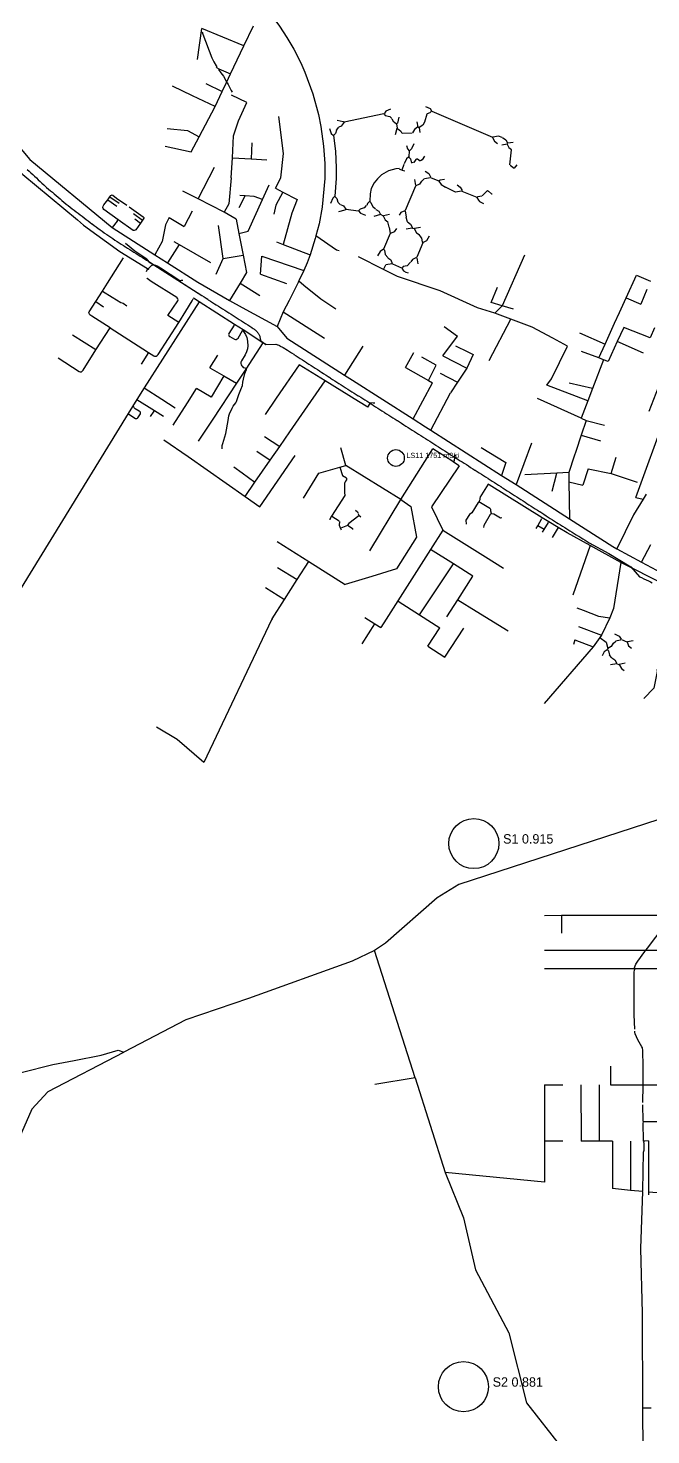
# Model space of a CAD drawing. Header units: metres. Extents: x 432891 to 477890, y 2556094 to 2581523.
# Drawn here: x 440940 to 443923, y 2563844 to 2570579 of the extents above; entities that cross this region are included whole.
import ezdxf

# ---------------------------------------------------------------- set-up
doc = ezdxf.new("R2010")
doc.units = ezdxf.units.M
for name, color, linetype in [('W10_LIFT_STATIONS', 6, 'Continuous'), ('W10_MAIN_PIPE', 1, 'Continuous'), ('W10_PIPE_DN200', 8, 'Continuous'), ('W10_PIPE_DN250_400', 3, 'Continuous'), ('W10_PIPE_DN500_800', 30, 'Continuous'), ('W10_STP_CANDIDATES', 5, 'Continuous')]:
    doc.layers.add(name, color=color, linetype=linetype)

msp = doc.modelspace()

# ---------------------------------------------------------------- linework, layer by layer
at = {"layer": 'W10_LIFT_STATIONS'}
msp.add_circle((442701.9, 2568520.7), 40, dxfattribs=at)
at = {"layer": 'W10_MAIN_PIPE'}
msp.add_lwpolyline([(440935.4, 2569902.1), (440944.3, 2569893.8), (440953.1, 2569885.7), (440962, 2569877.5), (440970.8, 2569869.4), (440979.6, 2569861.3), (440988.4, 2569853.1), (440997.2, 2569845), (441006, 2569836.8), (441014.9, 2569828.7), (441023.7, 2569820.6), (441028.5, 2569816.1), (441037.8, 2569808.2), (441046.9, 2569800.4), (441056.1, 2569792.6), (441065.2, 2569784.8), (441074.3, 2569777), (441083.4, 2569769.2), (441092.6, 2569761.4), (441101.7, 2569753.6), (441110.8, 2569745.8), (441119.9, 2569738), (441122.1, 2569736.2), (441131.9, 2569728.7), (441141.5, 2569721.4), (441151, 2569714.1), (441160.5, 2569706.8), (441170.1, 2569699.5), (441179.6, 2569692.2), (441189.1, 2569684.9), (441198.7, 2569677.7), (441208.2, 2569670.4), (441217.7, 2569663.1), (441227.3, 2569655.8), (441236.8, 2569648.5), (441245, 2569642.2), (441246.3, 2569641.2), (441255.9, 2569633.9), (441265, 2569627), (441274.9, 2569619.9), (441278.3, 2569617.5), (441284.7, 2569613), (441294.5, 2569606), (441304.3, 2569599.1), (441306.2, 2569597.8), (441316.1, 2569590.9), (441326, 2569584.1), (441335.9, 2569577.3), (441345.4, 2569570.8), (441355.7, 2569564.2), (441365.8, 2569557.7), (441375.9, 2569551.3), (441386, 2569544.8), (441396.2, 2569538.4), (441398.6, 2569536.8), (441406.3, 2569531.9), (441416.4, 2569525.5), (441426.5, 2569519), (441436.6, 2569512.6), (441446.8, 2569506.1), (441456.9, 2569499.7), (441466.7, 2569493.4), (441476.8, 2569486.9), (441486.9, 2569480.5), (441497, 2569474), (441507.1, 2569467.6), (441517.3, 2569461.1), (441772.3, 2569298.1), (441782.4, 2569291.6), (441792.5, 2569285.2), (441799.9, 2569280.5), (441802.6, 2569278.7), (441812.7, 2569272.3), (441822.8, 2569265.8), (441833, 2569259.3), (441840.9, 2569254.2), (441851.1, 2569247.8), (441861.2, 2569241.4), (441871.4, 2569235), (441881.5, 2569228.5), (441891.6, 2569222.1), (441901.8, 2569215.7), (441911.9, 2569209.3), (441922.1, 2569202.9), (441931.2, 2569197.1), (441941.2, 2569190.6), (441951.2, 2569184.1), (441961.3, 2569177.5), (441971.4, 2569171), (441981.4, 2569164.5), (441991.5, 2569157.9), (442001.5, 2569151.4), (442011.6, 2569144.8), (442013.2, 2569143.8), (442017.1, 2569141.2), (442020.8, 2569138.6), (442024.3, 2569136), (442027.3, 2569133.5), (442030.6, 2569130.6), (442033.5, 2569127.6), (442036.5, 2569124.4), (442038.4, 2569122.1), (442041.9, 2569117.7), (442044.1, 2569114.5), (442045.1, 2569112.8), (442047.5, 2569107.8), (442049, 2569103.8), (442050, 2569101.3), (442050.5, 2569098.7), (442051.1, 2569095.5), (442051.4, 2569094.1), (442051.8, 2569091.9), (442052.1, 2569089.1), (442052.2, 2569087.9), (442052.3, 2569085.9), (442052.3, 2569083.7), (442078.6, 2569063.5), (442126.5, 2569064.9), (442130.6, 2569063.9), (442134.1, 2569062.9), (442135.8, 2569062.4), (442140.8, 2569060.4), (442144.1, 2569058.9), (442148.8, 2569056.6), (442151.1, 2569055.3), (442154.7, 2569053.3), (442158.3, 2569051.3), (442161.7, 2569049.3), (442181.8, 2569036.7), (442191.9, 2569030.3), (442202.1, 2569023.8), (442212.2, 2569017.4), (442213.2, 2569016.8), (442223.2, 2569010.3), (442233.3, 2569003.7), (442243.3, 2568997.2), (442253.4, 2568990.6), (442263.4, 2568984.1), (442273.5, 2568977.6), (442274.8, 2568976.7), (442284.9, 2568970.2), (442295, 2568963.7), (442305, 2568957.1), (442315.1, 2568950.6), (442325.2, 2568944.1), (442335.3, 2568937.6), (442336.6, 2568936.7), (442346.7, 2568930.2), (442355.3, 2568924.6), (442356.8, 2568923.7), (442366.8, 2568917.2), (442376.9, 2568910.7), (442385.2, 2568905.4), (442388, 2568903.6), (442398.1, 2568897.2), (442408.2, 2568890.7), (442418.3, 2568884.2), (442428.5, 2568877.8), (442438.6, 2568871.3), (442448.7, 2568864.9), (442458.8, 2568858.4), (442460.5, 2568857.3), (442470.7, 2568850.9), (442480.8, 2568844.5), (442490.9, 2568838.1), (442501.1, 2568831.6), (442511.2, 2568825.2), (442521.3, 2568818.8), (442522.6, 2568817.9), (442532.8, 2568811.5), (442542.9, 2568805.1), (442553, 2568798.7), (442563.2, 2568792.3), (442572.7, 2568786.2), (442582.8, 2568779.8), (442593, 2568773.4), (442594, 2568772.7), (442604.1, 2568766.3), (442614.2, 2568759.9), (442624.4, 2568753.4), (442634.5, 2568747), (442644.6, 2568740.6), (442646.8, 2568739.2), (442657, 2568732.7), (442667.1, 2568726.3), (442677.2, 2568719.8), (442687.3, 2568713.4), (442697.5, 2568707), (442707.6, 2568700.5), (442708.9, 2568699.7), (442719, 2568693.2), (442729.1, 2568686.8), (442739.3, 2568680.3), (442749.4, 2568673.9), (442759.5, 2568667.4), (442769.6, 2568661), (442779.7, 2568654.5), (442789.9, 2568648.1), (442800, 2568641.6), (442810.1, 2568635.2), (442820.3, 2568628.7), (442830.4, 2568622.2), (442832.9, 2568620.6), (442843.1, 2568614.2), (442853.2, 2568607.7), (442863.3, 2568601.3), (442873.4, 2568594.8), (442883.5, 2568588.4), (442893.6, 2568581.9), (442894.9, 2568581.1), (442905.1, 2568574.6), (442915.2, 2568568.2), (442925.3, 2568561.7), (442935.4, 2568555.2), (442945.5, 2568548.8), (442955.6, 2568542.3), (442956.9, 2568541.5), (442967, 2568535), (442977.2, 2568528.6), (442979.2, 2568527.2), (442989.4, 2568520.8), (442999.5, 2568514.3), (443009.6, 2568507.9), (443018.9, 2568501.9), (443029, 2568495.4), (443039.1, 2568489), (443049.3, 2568482.5), (443059.4, 2568476), (443069.5, 2568469.6), (443079.6, 2568463.1), (443080.9, 2568462.3), (443091, 2568455.8), (443101.1, 2568449.4), (443111.2, 2568442.9), (443121.3, 2568436.4), (443131.4, 2568430), (443141.5, 2568423.5), (443142.8, 2568422.7), (443152.9, 2568416.2), (443163.1, 2568409.7), (443173.2, 2568403.2), (443183.3, 2568396.8), (443193.4, 2568390.3), (443203.5, 2568383.8), (443204.8, 2568383), (443214.9, 2568376.5), (443225, 2568370), (443235.1, 2568363.6), (443245.2, 2568357.1), (443255.3, 2568350.6), (443260.2, 2568347.5), (443270.3, 2568341), (443280.4, 2568334.5), (443290.5, 2568328.1), (443300.6, 2568321.6), (443310.7, 2568315.1), (443320.8, 2568308.6), (443328.6, 2568303.6), (443338.7, 2568297.1), (443348.9, 2568290.7), (443359, 2568284.2), (443369.1, 2568277.7), (443379.2, 2568271.3), (443389.3, 2568264.8), (443390.6, 2568264), (443400.8, 2568257.5), (443410.9, 2568251.1), (443421, 2568244.7), (443431.1, 2568238.2), (443441.3, 2568231.8), (443451.4, 2568225.4), (443461.5, 2568218.9), (443471.6, 2568212.5), (443479.6, 2568207.4), (443489.8, 2568201), (443499.9, 2568194.6), (443510.1, 2568188.2), (443514.9, 2568185.2), (443525.1, 2568178.8), (443535.2, 2568172.4), (443545.4, 2568166), (443555.5, 2568159.6), (443565.7, 2568153.2), (443575.8, 2568146.8), (443577.1, 2568146), (443587.3, 2568139.6), (443597.4, 2568133.2), (443607.5, 2568126.7), (443617.6, 2568120.3), (443627.8, 2568113.9), (443722.3, 2568063.5), (443826.7, 2568000.2), (443868.6, 2567952.6), (443878.4, 2567948), (443889.2, 2567942.8), (443900, 2567937.6), (443910.8, 2567932.5), (443921.8, 2567927.2), (443929.5, 2567923.7)], dxfattribs=at)
at = {"layer": 'W10_PIPE_DN200'}
for points in [[(442121.9, 2570618.5), (442143.7, 2570588.5), (442179.7, 2570533.6), (442212.5, 2570477.7), (442245.4, 2570412.7), (442265.8, 2570368.2), (442304.2, 2570264), (442330.7, 2570164.9)], [(441751.4, 2570428.6), (441772.3, 2570577.1)], [(441973.4, 2570493.1), (441772.3, 2570577.1)], [(441774, 2570560.2), (441776.7, 2570549.3), (441819.6, 2570436.6), (441829.1, 2570416.7), (441840.2, 2570397.7), (441843.5, 2570393)], [(441973.4, 2570493.1), (442019.6, 2570590)], [(441909.9, 2570359.8), (441973.4, 2570493.1)], [(441841.9, 2570389.3), (441843.5, 2570393)], [(441841.9, 2570389.3), (441853.9, 2570384.1)], [(441853.9, 2570384.1), (441852.3, 2570380.4)], [(441852.3, 2570380.4), (441863.6, 2570364.4), (441875.1, 2570349.3), (441888.8, 2570324.9)], [(441853.9, 2570384.1), (441909.9, 2570359.8)], [(441890, 2570318), (441909.9, 2570359.8)], [(441726.8, 2570254.8), (441630.9, 2570300.8)], [(441790.8, 2570314.1), (441869.9, 2570276)], [(441835.1, 2570203), (441869.9, 2570276)], [(441869.9, 2570276), (441890, 2570318)], [(441890, 2570318), (441893.6, 2570316.3)], [(441893.6, 2570316.3), (441897.8, 2570308.8), (441912.1, 2570279.4), (441917.4, 2570272.7)], [(441835.1, 2570203), (441726.8, 2570254.8)], [(441759, 2570058.4), (441835.1, 2570203)], [(441987.6, 2570222.3), (441914.6, 2570257.2)], [(441918.3, 2569958.4), (441923.9, 2570062.9), (441947, 2570135.4), (441987.6, 2570222.3)], [(442842.8, 2570202.7), (442865.8, 2570193.7), (442872.8, 2570182.7)], [(440626.2, 2570194.4), (440633.6, 2570184.7), (440914.2, 2569878.5), (441175.8, 2569660.9)], [(442124, 2569812.1), (442150.3, 2569862.2), (442162.7, 2569977.7), (442140.1, 2570155.9)], [(442330.7, 2570164.9), (442342.4, 2570108.2), (442355.1, 2570014), (442360.6, 2569931), (442360.4, 2569858.9), (442348, 2569722.6)], [(442420.8, 2570137.7), (442448.8, 2570131.7), (442453.8, 2570127.7)], [(442643.8, 2570167.7), (442453.8, 2570127.7)], [(442675.8, 2570190.7), (442653.8, 2570180.7), (442644.8, 2570168.7)], [(442644.8, 2570166.7), (442650.8, 2570160.7), (442671.8, 2570155.7)], [(442682.1, 2570145.4), (442672.5, 2570155)], [(442682.8, 2570144.7), (442687.8, 2570132.7), (442704.8, 2570119.7)], [(442715.8, 2570152.7), (442708.8, 2570123.7), (442704.8, 2570119.7)], [(442801.8, 2570130.7), (442806.8, 2570104.7)], [(442850.5, 2570166.7), (442838.1, 2570128.6)], [(442850.5, 2570166.7), (442851.8, 2570168.7)], [(442872.8, 2570181.7), (442864.8, 2570173.7), (442851.8, 2570168.7)], [(442873.8, 2570181.7), (443163.8, 2570056.7)], [(441606.5, 2570098.3), (441703.4, 2570089)], [(441703.4, 2570089), (441759, 2570058.4)], [(442382.8, 2570097.7), (442391.8, 2570074.7), (442402.8, 2570064.7)], [(442416.8, 2570089.7), (442412.8, 2570074.7), (442402.8, 2570064.7)], [(442402.8, 2570064.7), (442411.8, 2569989.7), (442414.8, 2569909.7), (442414.8, 2569858.7), (442408.8, 2569773.7)], [(442417.4, 2570090.5), (442428.2, 2570103.9)], [(442453.8, 2570127.7), (442439.8, 2570109.7), (442428.8, 2570104.7)], [(442706.8, 2570098.7), (442697.8, 2570067.7)], [(442704.8, 2570119.7), (442707.8, 2570099.7)], [(442708.8, 2570098.7), (442725.8, 2570085.7), (442729.8, 2570075.7)], [(442730.8, 2570075.8), (442779.8, 2570077.7)], [(442805.8, 2570103.7), (442790.8, 2570093.7), (442780.8, 2570077.7)], [(442807.8, 2570103.7), (442811.8, 2570102.7)], [(442837.8, 2570127.7), (442829.8, 2570114.7), (442812.8, 2570102.7)], [(442812.8, 2570101.7), (442816.8, 2570078.7)], [(443192.8, 2570061.7), (443165.8, 2570056.7)], [(441596.3, 2570013.5), (441721.4, 2569987.1)], [(441721.4, 2569987.1), (441759, 2570058.4)], [(442012.1, 2570029.5), (442008, 2569952.9)], [(442752.8, 2570016.7), (442756.8, 2570000.7), (442765.8, 2569991.7)], [(442786.8, 2570024.7), (442776.8, 2570000.7), (442766.8, 2569991.7)], [(443164.8, 2570055.7), (443173.8, 2570036.7), (443187.8, 2570026.7)], [(443210.9, 2570055.1), (443193.7, 2570061.4)], [(443233.8, 2570023.7), (443208.8, 2570018.7)], [(443211.8, 2570054.7), (443228.8, 2570043.7), (443236.8, 2570028.7)], [(443234.5, 2570024.4), (443236.1, 2570026)], [(443234.8, 2570022.7), (443242.8, 2570006.7), (443255.8, 2569997.7)], [(443236.8, 2570026.7), (443236.1, 2570026)], [(443263.8, 2570031.7), (443237.8, 2570027.7)], [(443247.9, 2569924.7), (443255.7, 2569996.7)], [(441913.1, 2569862.4), (441918.3, 2569958.4)], [(441918.3, 2569958.4), (442008, 2569952.9)], [(442008, 2569952.9), (442083.7, 2569948.3)], [(442732.1, 2569899.6), (442741.5, 2569927.7)], [(442761.8, 2569960.7), (442751.8, 2569952.7), (442741.8, 2569928.7)], [(442765.8, 2569990.7), (442762.8, 2569961.7)], [(442763.8, 2569960.7), (442771.8, 2569952.7), (442776.8, 2569931.7)], [(442785.8, 2569935.5), (442777.4, 2569933.5)], [(442803.8, 2569952.7), (442797.8, 2569949.7), (442786.8, 2569935.7)], [(442805.8, 2569952.7), (442817.8, 2569943.7)], [(442838.8, 2569965.7), (442827.8, 2569948.7), (442818.8, 2569943.7)], [(440935.4, 2569902.1), (440944.3, 2569893.8), (440953.1, 2569885.7), (440962, 2569877.5), (440970.8, 2569869.4), (440979.6, 2569861.3), (440988.4, 2569853.1), (440997.2, 2569845), (441006, 2569836.8), (441014.9, 2569828.7), (441023.7, 2569820.6), (441028.5, 2569816.1), (441037.8, 2569808.2), (441046.9, 2569800.4), (441056.1, 2569792.6), (441065.2, 2569784.8), (441074.3, 2569777), (441083.4, 2569769.2), (441092.6, 2569761.4), (441101.7, 2569753.6), (441110.8, 2569745.8), (441119.9, 2569738), (441122.1, 2569736.2), (441131.9, 2569728.7), (441141.5, 2569721.4), (441151, 2569714.1), (441160.5, 2569706.8), (441170.1, 2569699.5), (441179.6, 2569692.2), (441189.1, 2569684.9), (441198.7, 2569677.7), (441208.2, 2569670.4), (441217.7, 2569663.1), (441227.3, 2569655.8), (441236.8, 2569648.5), (441245, 2569642.2), (441246.3, 2569641.2), (441255.9, 2569633.9), (441265, 2569627), (441274.9, 2569619.9), (441278.3, 2569617.5), (441284.7, 2569613), (441294.5, 2569606), (441304.3, 2569599.1), (441306.2, 2569597.8), (441316.1, 2569590.9), (441326, 2569584.1), (441335.9, 2569577.3), (441345.4, 2569570.8), (441355.7, 2569564.2), (441365.8, 2569557.7), (441375.9, 2569551.3), (441386, 2569544.8), (441396.2, 2569538.4), (441398.6, 2569536.8), (441406.3, 2569531.9), (441416.4, 2569525.5), (441426.5, 2569519), (441436.6, 2569512.6), (441446.8, 2569506.1), (441456.9, 2569499.7), (441466.7, 2569493.4), (441476.8, 2569486.9), (441486.9, 2569480.5), (441497, 2569474), (441507.1, 2569467.6), (441517.3, 2569461.1), (441518.6, 2569460.3)], [(441754.5, 2569761), (441832.2, 2569913.2)], [(441913.1, 2569862.4), (441901.5, 2569737.8)], [(442716.8, 2569906.7), (442700.8, 2569905.7), (442665.8, 2569895.7), (442631.8, 2569875.7), (442612.8, 2569857.7), (442597.8, 2569838.7), (442583.8, 2569810.7), (442578.8, 2569785.7), (442576.8, 2569749.7)], [(442717.8, 2569905.7), (442722.8, 2569901.7), (442731.8, 2569898.7)], [(442731.8, 2569898.7), (442743.8, 2569894.7)], [(442867.8, 2569862.7), (442837.8, 2569857.7)], [(442841.8, 2569893.7), (442858.8, 2569882.7), (442868.8, 2569863.7)], [(442869.8, 2569862.7), (442906.8, 2569847.7)], [(443248.8, 2569922.7), (443267.8, 2569908.7)], [(443280.8, 2569924.7), (443268.8, 2569908.7)], [(441754.5, 2569761), (441680.8, 2569798.7)], [(442062.7, 2569758.2), (442094.1, 2569827.7)], [(442159.5, 2569793.5), (442126.8, 2569731.8), (442117.2, 2569688.2)], [(442124, 2569812.1), (442159.5, 2569793.5)], [(442159.5, 2569793.5), (442227.8, 2569757.9)], [(442795.8, 2569822.7), (442745.8, 2569705.7)], [(442790.8, 2569853.7), (442795.8, 2569824.7)], [(442824.8, 2569845.7), (442814.8, 2569831.7), (442796.8, 2569823.7)], [(442825.5, 2569846.4), (442837.1, 2569857)], [(442907.8, 2569846.7), (442917.8, 2569829.7), (442938.8, 2569817.7)], [(442933.8, 2569853.7), (442912.8, 2569850.7), (442908.8, 2569847.7)], [(442986.9, 2569794.1), (442939.7, 2569817.3)], [(443015.8, 2569798.7), (442987.8, 2569793.7)], [(442994.8, 2569827.7), (443009.8, 2569816.7), (443016.8, 2569803.7), (443016.8, 2569799.7)], [(443017.8, 2569798.7), (443088.8, 2569768.7)], [(443114.5, 2569775.4), (443139.6, 2569800.5)], [(443140.8, 2569800.7), (443145.8, 2569798.7), (443158.8, 2569785.7), (443162.8, 2569784.7)], [(441371, 2569661.3), (441302, 2569710.6), (441299.1, 2569714.8), (441297.7, 2569719.5), (441298.6, 2569725.6), (441302.1, 2569731.9), (441321, 2569757.2)], [(441321, 2569757.2), (441331.7, 2569771.5)], [(441321, 2569757.2), (441364.9, 2569726.8)], [(441331.7, 2569771.5), (441335.8, 2569777), (441339, 2569779.5), (441342.1, 2569779.8), (441345.6, 2569778.9), (441363.8, 2569765.1), (441412, 2569730.8)], [(441331.7, 2569771.5), (441376.3, 2569740)], [(441878.1, 2569698), (441754.5, 2569761)], [(441901.5, 2569737.8), (441878.1, 2569698)], [(441949.5, 2569595.4), (441994.5, 2569606.7), (442062.7, 2569758.2)], [(441950.8, 2569720.7), (441979.3, 2569776.2)], [(441979.3, 2569776.2), (441953.4, 2569778)], [(442062.7, 2569758.2), (442022.7, 2569773.3), (441979.3, 2569776.2)], [(442227.8, 2569757.9), (442202.6, 2569692.9), (442162, 2569543.1)], [(442407.8, 2569772.7), (442398.8, 2569764.7), (442388.8, 2569739.7)], [(442408.8, 2569772.7), (442418.8, 2569762.7), (442423.8, 2569744.7)], [(442435, 2569734.3), (442424.6, 2569744)], [(442435.8, 2569733.7), (442449.8, 2569727.7), (442461.8, 2569712.7)], [(442550.5, 2569718.4), (442561.1, 2569729)], [(442575.8, 2569748.7), (442565.8, 2569739.7), (442561.8, 2569729.7)], [(442576.8, 2569748.7), (442581.8, 2569743.7), (442590.8, 2569723.7)], [(443089.8, 2569767.7), (443096.8, 2569754.7), (443102.8, 2569748.7), (443120.8, 2569738.7)], [(443113.8, 2569774.7), (443093.8, 2569771.7), (443090.8, 2569768.7)], [(441175.8, 2569660.9), (441205.8, 2569635.9), (441379, 2569508.9)], [(441366.3, 2569654.7), (441371, 2569661.3)], [(441478.4, 2569645.5), (441456.4, 2569613.3), (441452.5, 2569610.8), (441448.2, 2569609.3), (441443.6, 2569609.8), (441371.3, 2569661.1), (441371, 2569661.3)], [(441423.6, 2569722.6), (441491, 2569674.6), (441493.4, 2569671.6), (441493.3, 2569668.4), (441487.9, 2569659.6)], [(441444.2, 2569690.5), (441487.9, 2569659.6)], [(441451.5, 2569664.9), (441478.4, 2569645.5)], [(441487.9, 2569659.6), (441478.4, 2569645.5)], [(441615.9, 2569672.1), (441597.7, 2569636.6), (441581.5, 2569557), (441547.3, 2569493.9)], [(441615.9, 2569672.1), (441687.9, 2569629.2)], [(441724.9, 2569701.8), (441687.9, 2569629.2)], [(441936, 2569664.8), (441878.1, 2569698)], [(441936, 2569664.8), (441949.5, 2569595.4)], [(442348, 2569722.6), (442348, 2569721.9), (442333.4, 2569642), (442318.3, 2569584.1)], [(442461.8, 2569712.7), (442456.8, 2569707.7), (442426.8, 2569699.7)], [(442461.8, 2569712.7), (442521.8, 2569704.7)], [(442549.8, 2569717.7), (442530.8, 2569712.7), (442522.8, 2569704.7)], [(442522.8, 2569703.7), (442531.8, 2569692.7), (442555.8, 2569682.7)], [(442604.1, 2569711.4), (442591.5, 2569723)], [(442627.8, 2569685.7), (442595.8, 2569676.7)], [(442604.8, 2569710.7), (442619.8, 2569701.7), (442627.8, 2569686.7)], [(442628.8, 2569685.7), (442639.8, 2569680.7)], [(442640.8, 2569679.7), (442649.8, 2569660.7), (442662.8, 2569651.7)], [(442670.8, 2569685.7), (442641.8, 2569680.7)], [(442744.8, 2569704.7), (442725.8, 2569695.7), (442716.8, 2569683.7)], [(442745.8, 2569703.7), (442750.8, 2569673.7)], [(442756.5, 2569651.7), (442751.1, 2569672.7)], [(441366.3, 2569654.7), (441342.9, 2569624.2)], [(441873.3, 2569475.9), (441851.2, 2569633.8)], [(441949.5, 2569595.4), (441969.8, 2569491.1)], [(442674.8, 2569594.7), (442642.8, 2569519.7)], [(442669.5, 2569625.7), (442663.1, 2569650.7)], [(442669.8, 2569624.7), (442674.8, 2569596.7)], [(442704.8, 2569618.7), (442693.8, 2569603.7), (442675.8, 2569595.7)], [(442779.8, 2569621.7), (442750.8, 2569615.7)], [(442756.8, 2569650.7), (442771.8, 2569640.7), (442780.8, 2569622.7)], [(442781.8, 2569621.7), (442788.8, 2569619.7)], [(442789.8, 2569618.7), (442799.8, 2569598.7), (442812.8, 2569590.7)], [(442818.8, 2569624.7), (442790.8, 2569619.7)], [(441518.6, 2569460.3), (441516.9, 2569464), (441513.9, 2569468.2), (441508.4, 2569472.9), (441493.9, 2569481.8), (441450.2, 2569511.2), (441405.6, 2569547.7)], [(441663.1, 2569542.3), (441607.4, 2569455.4)], [(441638.5, 2569556.5), (441663.1, 2569542.3)], [(441663.1, 2569542.3), (441812.9, 2569455.9)], [(442128.9, 2569555.7), (442162, 2569543.1)], [(442162, 2569543.1), (442290.7, 2569493.7)], [(442318.3, 2569584.1), (442315, 2569571.6), (442290.7, 2569493.7)], [(442429.1, 2569512.3), (442417.4, 2569515.9), (442318.3, 2569584.1)], [(442830.8, 2569550.7), (442801.8, 2569481.7)], [(442824.2, 2569575.5), (442813.4, 2569589.9)], [(442824.8, 2569574.7), (442827.8, 2569554.7), (442830.8, 2569551.7)], [(442860.8, 2569582.7), (442847.8, 2569560.7), (442831.8, 2569551.7)], [(441295.8, 2569319.5), (441319.3, 2569358.3), (441396.7, 2569479.3)], [(441379, 2569508.9), (441510.8, 2569427.3)], [(441518.6, 2569460.3), (441541.9, 2569445.4)], [(441840.3, 2569401.4), (441873.3, 2569475.9)], [(441873.3, 2569475.9), (441969.8, 2569491.1)], [(441969.8, 2569491.1), (441985.7, 2569409.4), (441954.8, 2569357.9)], [(442052.3, 2569400.8), (442058.5, 2569486.8), (442259.8, 2569417.8)], [(442290.7, 2569493.7), (442276.7, 2569454.8), (442259.8, 2569417.8)], [(442642.6, 2569423.4), (442522, 2569483.8)], [(442642.8, 2569519.7), (442625.8, 2569509.7), (442613.8, 2569488.7)], [(442642.8, 2569519.7), (442646.8, 2569515.7), (442649.8, 2569495.7)], [(442662.2, 2569480.5), (442650.4, 2569494.9)], [(442662.8, 2569479.7), (442676.8, 2569469.7), (442683.8, 2569451.7)], [(442755.5, 2569441.4), (442772.1, 2569459)], [(442800.8, 2569480.7), (442781.8, 2569471.7), (442772.8, 2569459.7)], [(442801.8, 2569479.7), (442806.8, 2569449.7)], [(443317.5, 2569491.1), (443211.3, 2569248.8)], [(441512.2, 2569426.5), (441505, 2569412.7)], [(441510.8, 2569427.3), (441513, 2569430.7)], [(441516.2, 2569423.9), (441512.2, 2569426.5)], [(441516.2, 2569423.9), (441518.4, 2569427.3)], [(441518.4, 2569427.3), (441518.7, 2569429.5), (441527.4, 2569439.5), (441530.9, 2569442.1), (441537, 2569444.8), (441541.9, 2569445.4)], [(441541.9, 2569445.4), (441543.5, 2569445.6), (441550, 2569444.3), (441558.6, 2569440.5), (441574.3, 2569431.1), (441667.1, 2569370.8), (441670.6, 2569370.1), (441674.7, 2569372.4), (441681.2, 2569371.8)], [(441541.9, 2569445.4), (441772.3, 2569298.1), (441782.4, 2569291.6), (441792.5, 2569285.2), (441799.9, 2569280.5), (441802.6, 2569278.7), (441812.7, 2569272.3), (441822.8, 2569265.8), (441833, 2569259.3), (441840.9, 2569254.2), (441851.1, 2569247.8), (441861.2, 2569241.4), (441871.4, 2569235), (441881.5, 2569228.5), (441891.6, 2569222.1), (441901.8, 2569215.7), (441911.9, 2569209.3), (441922.1, 2569202.9), (441931.2, 2569197.1), (441941.2, 2569190.6), (441951.2, 2569184.1), (441961.3, 2569177.5), (441971.4, 2569171), (441981.4, 2569164.5), (441991.5, 2569157.9), (442001.5, 2569151.4), (442011.6, 2569144.8), (442013.2, 2569143.8), (442017.1, 2569141.2), (442020.8, 2569138.6), (442024.3, 2569136), (442027.3, 2569133.5), (442030.6, 2569130.6), (442033.5, 2569127.6), (442036.5, 2569124.4), (442038.4, 2569122.1), (442041.9, 2569117.7), (442044.1, 2569114.5), (442045.1, 2569112.8), (442047.5, 2569107.8), (442049, 2569103.8), (442050, 2569101.3), (442050.5, 2569098.7), (442051.1, 2569095.5), (442051.4, 2569094.1), (442051.8, 2569091.9), (442052.1, 2569089.1), (442052.2, 2569087.9), (442052.3, 2569085.9), (442052.3, 2569083.7), (442077.7, 2569064.1)], [(442052.3, 2569400.8), (442177.6, 2569355.8)], [(442259.8, 2569417.8), (442237.1, 2569368.1)], [(442642.6, 2569423.4), (442653.4, 2569444.8)], [(443092.7, 2569239.3), (442913.1, 2569320.6), (442709.3, 2569389.9), (442642.6, 2569423.4)], [(442683.8, 2569450.7), (442653.8, 2569445.7)], [(442684.8, 2569450.7), (442728.8, 2569430.7)], [(442729.8, 2569429.7), (442737.8, 2569416.7), (442748.8, 2569409.7), (442759.8, 2569406.7)], [(442754.8, 2569440.7), (442736.8, 2569436.7), (442730.8, 2569430.7)], [(443804.6, 2569287.7), (443854.1, 2569396.1), (443921.5, 2569367.5)], [(441609.4, 2569203.7), (441657.7, 2569273.1), (441658.9, 2569278.6), (441657.3, 2569282.7), (441654, 2569287.2), (441651.4, 2569289.2), (441529.8, 2569366.4), (441509.7, 2569379.3), (441507.8, 2569381.7)], [(441954.8, 2569357.9), (441904.9, 2569274.9)], [(441954.8, 2569357.9), (442050, 2569299.2)], [(442237.1, 2569368.1), (442233.9, 2569361.2), (442189.5, 2569274.2), (442162, 2569220.7)], [(442237.1, 2569368.1), (442260.7, 2569348.7)], [(442260.7, 2569348.7), (442342, 2569282)], [(443157.1, 2569265), (443189, 2569339.3)], [(443904.3, 2569327.1), (443874.2, 2569256.7)], [(441332, 2569143.6), (441245, 2569199.5), (441234.9, 2569206.9), (441233.4, 2569208.8), (441231.2, 2569215.2), (441231.6, 2569220.7), (441263.9, 2569270)], [(441263.9, 2569270), (441295.8, 2569319.5)], [(441263.9, 2569270), (441300.4, 2569244.9)], [(441295.8, 2569319.5), (441342.2, 2569290.7)], [(441342.2, 2569290.7), (441384.6, 2569264.7)], [(441384.6, 2569264.7), (441395.4, 2569261.4), (441411.9, 2569249.8)], [(441758.7, 2569268.7), (441495.6, 2568856)], [(441661, 2569169.7), (441695.3, 2569223.5), (441725.5, 2569273.4), (441730.6, 2569281.9)], [(441732.7, 2569285.2), (441730.6, 2569281.9)], [(441758.7, 2569268.7), (441732.7, 2569285.2)], [(441969.4, 2569134.2), (441928.8, 2569160.5), (441758.7, 2569268.7)], [(442342, 2569282), (442414.2, 2569235.6)], [(443211.3, 2569248.8), (443157.1, 2569265)], [(443772.5, 2569217.4), (443804.6, 2569287.7)], [(443804.6, 2569287.7), (443874.2, 2569256.7)], [(441661, 2569169.7), (441609.4, 2569203.7)], [(442162, 2569220.7), (442132.8, 2569149.6)], [(442162, 2569220.7), (442360.2, 2569093.8)], [(443174.9, 2569213.3), (443092.7, 2569239.3)], [(443174.9, 2569213.3), (443211.3, 2569248.8)], [(443252.1, 2569184.7), (443174.9, 2569213.3)], [(443265, 2569232.7), (443211.3, 2569248.8)], [(443748.8, 2569165.5), (443772.5, 2569217.4)], [(441264.7, 2569038.6), (441332, 2569143.6)], [(441332, 2569143.6), (441488.7, 2569043.5)], [(441515.8, 2569026.3), (441541.7, 2569009.9), (441545.2, 2569008.6), (441550.6, 2569008.1), (441553.1, 2569008.4), (441558.2, 2569010.8), (441563.4, 2569017), (441661, 2569169.7)], [(441926.6, 2569157.1), (441901.1, 2569116.7), (441900, 2569113), (441900.7, 2569109.6), (441902, 2569105.8), (441905.7, 2569102), (441928.3, 2569089.8), (441933.2, 2569088.5), (441937.7, 2569088.6), (441941.8, 2569090.5), (441945.4, 2569094.7), (441967.2, 2569130.8)], [(441967.7, 2569130.5), (441980.5, 2569112.1), (441986.8, 2569098.3), (441989.2, 2569089.9), (441991.2, 2569078.5), (441992.1, 2569057.2), (441990.2, 2569043.2), (441985.8, 2569028.6), (441979.3, 2569014.9), (441961.1, 2568986.6), (441959, 2568980.3), (441959, 2568972.6), (441960.1, 2568967.4), (441962.7, 2568962.2), (441966.3, 2568958), (441970.6, 2568954.5), (441978.5, 2568952.1), (441981.1, 2568952.5)], [(441969.4, 2569134.2), (441967.2, 2569130.8)], [(442064.7, 2569072.4), (441969.4, 2569134.2)], [(442932.8, 2569150), (442997, 2569103.5)], [(443147.6, 2568987.2), (443252.1, 2569184.7)], [(443453.3, 2569094.2), (443354.1, 2569146.9), (443252.1, 2569184.7)], [(443581.3, 2569120.2), (443703.3, 2569065.9)], [(443703.3, 2569065.9), (443748.8, 2569165.5)], [(443940.2, 2569144.2), (443919.6, 2569096.6), (443792.8, 2569145.7), (443761.9, 2569078.1)], [(441264.7, 2569038.6), (441153, 2569109)], [(442064.7, 2569072.4), (441981.9, 2568946.4)], [(442077.7, 2569064.1), (442073.8, 2569066.5), (442064.7, 2569072.4)], [(442543.6, 2569056), (442455.1, 2568917.9)], [(442927, 2569009.7), (442997, 2569103.5)], [(442987, 2569057.2), (443045.5, 2569028.6)], [(443446.6, 2568899.7), (443523.8, 2569056.7)], [(443523.8, 2569056.7), (443453.3, 2569094.2)], [(443673.2, 2568999.8), (443703.3, 2569065.9)], [(443761.9, 2569078.1), (443718.1, 2568982.3)], [(443888.2, 2569022.4), (443761.9, 2569078.1)], [(441083.6, 2569000.2), (441184.1, 2568935.6), (441188.5, 2568933.9), (441195.1, 2568933.2), (441197.8, 2568934.5), (441203.3, 2568940.6), (441264.7, 2569038.6)], [(441515.8, 2569026.3), (441481.3, 2568970)], [(441488.7, 2569043.5), (441515.8, 2569026.3)], [(441810.4, 2568952.7), (441848.6, 2569012.5)], [(442747.7, 2568954.6), (442787.9, 2569025.5)], [(442894, 2568965.5), (442826.5, 2569003.7)], [(442927, 2569009.7), (443040.7, 2568950.2)], [(443072.1, 2569015.6), (443040.7, 2568950.2)], [(443045.5, 2569028.6), (443072.1, 2569015.6)], [(443673.2, 2568999.8), (443591.2, 2569031)], [(443695.3, 2568991.4), (443642.7, 2568852.8)], [(443695.3, 2568991.4), (443673.2, 2568999.8)], [(443718.1, 2568982.3), (443695.3, 2568991.4)], [(441810.4, 2568952.7), (441876.6, 2568914.6)], [(441870, 2568564.6), (441869.4, 2568573.3), (441869.8, 2568580.3), (441871.9, 2568590.1), (441886.1, 2568638.7), (441897.9, 2568700.8), (441900.5, 2568722.3), (441903.9, 2568731.9), (441916.4, 2568759), (441922.3, 2568768.7), (441934.8, 2568785.6), (441937.3, 2568790.9), (441949, 2568824.6), (441959.1, 2568847.9), (441965.9, 2568868.4), (441968.8, 2568883.9), (441971.6, 2568898.7), (441978.4, 2568925.2), (441985.2, 2568944.2)], [(441981.9, 2568946.4), (441937.8, 2568879.5)], [(441981.9, 2568946.4), (441985.2, 2568944.2)], [(442237.6, 2568966.2), (442128.5, 2568807.5)], [(442362, 2568890.1), (442237.6, 2568966.2)], [(442747.7, 2568954.6), (442857.6, 2568892)], [(442857.6, 2568892), (442894, 2568965.5)], [(442914.2, 2568926.5), (442996.7, 2568883.6)], [(443040.7, 2568950.2), (442996.7, 2568883.6)], [(443914.1, 2568745.5), (443981.4, 2568917)], [(441495.6, 2568856), (441460.8, 2568801.4)], [(441495.6, 2568856), (441580.4, 2568801.6), (441644.8, 2568761.2)], [(441702.9, 2568784.5), (441746.7, 2568853.1)], [(441876.6, 2568914.6), (441816.3, 2568812.3), (441746.7, 2568853.1)], [(441937.8, 2568879.5), (441824.2, 2568706.8)], [(441876.6, 2568914.6), (441937.8, 2568879.5)], [(442250.2, 2568728.5), (442362, 2568890.1)], [(442566.9, 2568763.6), (442522.5, 2568791.8), (442362, 2568890.1)], [(442783.6, 2568708), (442876.3, 2568881.3)], [(442857.6, 2568892), (442876.3, 2568881.3)], [(442996.7, 2568883.6), (442962.7, 2568832)], [(443424.7, 2568868.8), (443446.6, 2568899.7)], [(443620.4, 2568794), (443424.7, 2568868.8)], [(443642.7, 2568852.8), (443532.1, 2568879.2)], [(443642.7, 2568852.8), (443620.4, 2568794)], [(441460.8, 2568801.4), (441418.3, 2568733.4), (441418.2, 2568733.3)], [(441460.8, 2568801.4), (441545.3, 2568748.6)], [(441634.8, 2568677.9), (441702.9, 2568784.5)], [(442128.5, 2568807.5), (442074.7, 2568729.3)], [(442566.9, 2568763.6), (442578.8, 2568782.4)], [(442578.8, 2568782.4), (442580.4, 2568784.8)], [(442600.9, 2568783.7), (442592.8, 2568782.8), (442580.4, 2568784.8)], [(442868.4, 2568654.1), (442962.7, 2568832)], [(443589.2, 2568712), (443379.2, 2568804.9)], [(443620.4, 2568794), (443589.2, 2568712)], [(441418.2, 2568733.3), (440863.7, 2567829.4), (439764.6, 2566452.8), (439314.1, 2565852.4), (438962.5, 2565460.1), (438866.4, 2565380.7), (437293, 2564868.9), (437135, 2564720.8)], [(441418.2, 2568733.3), (441421.6, 2568731.2)], [(441421.6, 2568731.2), (441454.7, 2568709.8), (441460.5, 2568709.4), (441463.6, 2568710.9), (441465.8, 2568713.1), (441477.3, 2568732.9), (441478.4, 2568739.1), (441476.8, 2568742), (441472.4, 2568745.6), (441453.1, 2568756.7), (441448.1, 2568760.5), (441445.5, 2568764.6), (441445.1, 2568768.8)], [(441526.5, 2568719.9), (441543.1, 2568745.2)], [(441545.3, 2568748.6), (441543.1, 2568745.2)], [(441545.3, 2568748.6), (441545.4, 2568748.5), (441587.9, 2568721.6)], [(442193.4, 2568646.3), (442250.2, 2568728.5)], [(443851.5, 2568331.3), (443995.8, 2568731.2)], [(441824.2, 2568706.8), (441754.8, 2568601.3)], [(443589.2, 2568712), (443613.6, 2568700.7)], [(443613.6, 2568700.7), (443589.3, 2568629.5)], [(443613.6, 2568700.7), (443700.7, 2568677.4)], [(441589.7, 2568607.3), (441706.2, 2568527.3)], [(442072.7, 2568623.3), (442144.8, 2568576)], [(442144.8, 2568576), (442193.4, 2568646.3)], [(443351.9, 2568592.3), (443276.9, 2568393.2)], [(443589.3, 2568629.5), (443562.9, 2568551.6)], [(443589.3, 2568629.5), (443681.7, 2568602.7)], [(441706.2, 2568527.3), (441979.1, 2568336.4)], [(442036.1, 2568552.8), (442099.2, 2568510.1)], [(442049.9, 2568286.9), (442218.5, 2568533.4)], [(442099.2, 2568510.1), (442144.8, 2568576)], [(442461.7, 2568485.3), (442437.5, 2568569.6)], [(442725.4, 2568322.4), (442879, 2568564)], [(442978.1, 2568500.6), (442969, 2568506.4), (442879, 2568564)], [(442984.6, 2568523.8), (442986.2, 2568538.2)], [(443109.3, 2568571.5), (443227.6, 2568498.7), (443207.2, 2568437.7)], [(443555.5, 2568529.8), (443529.3, 2568451.8)], [(443562.9, 2568551.6), (443555.5, 2568529.8)], [(443733.5, 2568446.5), (443757.4, 2568525.1)], [(441924.8, 2568478.6), (441964.8, 2568449.3)], [(441964.8, 2568449.3), (442026.1, 2568404.4)], [(442026.1, 2568404.4), (442099.2, 2568510.1)], [(442258.6, 2568327.8), (442332.8, 2568448.3), (442433.6, 2568477.2)], [(442433.6, 2568477.2), (442461.7, 2568485.3)], [(442433.6, 2568477.2), (442445, 2568437.5)], [(442725.1, 2568321.9), (442461.7, 2568485.3)], [(443471.9, 2568448.4), (443319.3, 2568439.6)], [(443450.3, 2568362.3), (443471.9, 2568448.4)], [(443529.3, 2568451.8), (443471.9, 2568448.4)], [(443529.3, 2568451.8), (443530.1, 2568406.8)], [(443623.2, 2568468.2), (443597.1, 2568391.1)], [(443623.2, 2568468.2), (443733.5, 2568446.5)], [(443733.5, 2568446.5), (443857.6, 2568404.8)], [(441979.1, 2568336.4), (442026.1, 2568404.4)], [(442445.3, 2568436.5), (442465.3, 2568425.5)], [(442457.3, 2568403.5), (442456.3, 2568401.5)], [(442457.3, 2568348.5), (442456.3, 2568401.5)], [(442465.3, 2568424.5), (442464.3, 2568416.5), (442459.3, 2568410.5), (442457.3, 2568403.5)], [(443144.3, 2568394.7), (443103.9, 2568331.4)], [(443434.2, 2568215.4), (443402.8, 2568234.2), (443148.7, 2568391.9), (443144.3, 2568394.7)], [(443530.1, 2568406.8), (443597.1, 2568391.1)], [(441979.1, 2568336.4), (442049.9, 2568286.9)], [(442457.3, 2568347.5), (442457.3, 2568341.5), (442393.4, 2568241.7)], [(442576.2, 2568075.6), (442725.1, 2568321.9)], [(442725.4, 2568322.4), (442773.7, 2568289), (442801, 2568141.3), (442704.1, 2567990.3), (442585.8, 2567954.2)], [(442730.5, 2568318.5), (442725.1, 2568321.9)], [(443098.7, 2568311.3), (443096.4, 2568307.5), (443065.4, 2568258.5), (443053.4, 2568250.5), (443036.4, 2568223.5), (443037.4, 2568203.5)], [(443103.4, 2568330.5), (443104.4, 2568320.5), (443098.7, 2568311.3)], [(443154.5, 2568277), (443099.6, 2568310.8)], [(443885.7, 2568323.3), (443840.2, 2568248.9), (443760.4, 2568086.2)], [(443851.5, 2568331.3), (443885.7, 2568323.3)], [(443901, 2568348.3), (443885.7, 2568323.3)], [(442476.1, 2568208.1), (442523.5, 2568245.9)], [(442508.3, 2568271.5), (442518.3, 2568263.5), (442521.3, 2568256.5)], [(442521.3, 2568255.5), (442520.3, 2568254.5)], [(442521.3, 2568253.5), (442524.3, 2568246.5)], [(442524.3, 2568246.5), (442534.3, 2568238.5)], [(443158.4, 2568255.5), (443153.4, 2568250.5), (443122.4, 2568197.5), (443121.4, 2568187.5)], [(443155.4, 2568276.5), (443154.4, 2568267.5), (443158.4, 2568256.5)], [(443159.4, 2568255.5), (443171.4, 2568253.5), (443203.4, 2568234.5), (443209.4, 2568235.5)], [(442393.4, 2568241.7), (442384.3, 2568227.5), (442384.3, 2568224.5)], [(442430.4, 2568218), (442394.3, 2568241.2)], [(442431.3, 2568217.5), (442430.3, 2568198.5), (442436.5, 2568184)], [(442436.5, 2568184), (442439.3, 2568177.5)], [(442469.4, 2568198.1), (442437.4, 2568184.4)], [(442475.3, 2568207.5), (442470.3, 2568198.5)], [(442470.3, 2568198.5), (442491.3, 2568185.5), (442494.3, 2568182.5), (442493.3, 2568178.5)], [(443374, 2568182.8), (443381.8, 2568196.7)], [(443381.8, 2568196.7), (443400.9, 2568230.7)], [(443412.3, 2568179.1), (443381.8, 2568196.7)], [(443404.1, 2568165.4), (443412.3, 2568179.1)], [(443412.3, 2568179.1), (443432.1, 2568212)], [(443434.2, 2568215.4), (443432.1, 2568212)], [(443479.3, 2568188.3), (443434.2, 2568215.4), (443434.2, 2568215.4)], [(443479.3, 2568188.3), (443450.1, 2568140.6)], [(443521.7, 2568162.7), (443479.3, 2568188.3)], [(442132.1, 2568121.6), (442283.9, 2568025.7)], [(442926.1, 2568175.9), (443130.6, 2568047.4)], [(443632.2, 2568102.6), (443521.7, 2568162.7)], [(442867.4, 2568083.5), (442655.6, 2567750)], [(442978, 2568013.4), (442867.4, 2568083.5)], [(443130.6, 2568047.4), (443216.3, 2567993.5)], [(443632.2, 2568102.6), (443548.5, 2567863.9)], [(443778.4, 2568020.7), (443632.2, 2568102.6)], [(443878.7, 2568022.1), (443922.5, 2568106.4)], [(442134, 2567996.9), (442228.7, 2567939.4)], [(442228.7, 2567939.4), (442283.9, 2568025.7)], [(442283.9, 2568025.7), (442458.5, 2567915.4)], [(442814.9, 2567769.8), (442978, 2568013.4)], [(443070.8, 2567954.5), (442978, 2568013.4)], [(443778.4, 2568020.7), (443743.7, 2567799.9)], [(443832.7, 2567993.3), (443778.4, 2568020.7)], [(442167.2, 2567843.1), (442228.7, 2567939.4)], [(442585.8, 2567954.2), (442458.5, 2567915.4)], [(442998.3, 2567842.1), (443070.8, 2567954.5)], [(442076.6, 2567900.3), (442167.2, 2567843.1)], [(442108.2, 2567750.6), (442167.2, 2567843.1)], [(442946.1, 2567761.1), (442998.3, 2567842.1)], [(442998.3, 2567842.1), (443086.4, 2567787.9)], [(442713, 2567835.5), (442814.9, 2567769.8)], [(443086.4, 2567787.9), (443239.8, 2567693.3)], [(443568.7, 2567803.5), (443597.9, 2567792.2)], [(443597.9, 2567792.2), (443671.7, 2567763.6), (443726.7, 2567755.6)], [(443743.7, 2567799.9), (443726.7, 2567755.6)], [(442105.5, 2567746.4), (441781.2, 2567063.4), (441654.5, 2567173.1), (441554.4, 2567232.3)], [(442108.2, 2567750.6), (442105.5, 2567746.4)], [(442539.8, 2567631.3), (442601.2, 2567727.2)], [(442552.5, 2567757.8), (442601.2, 2567727.2)], [(442601.2, 2567727.2), (442629.8, 2567709.2)], [(442655.6, 2567750), (442629.8, 2567709.2)], [(442814.9, 2567769.8), (442911.5, 2567707.5)], [(442855.2, 2567620.1), (442911.5, 2567707.5)], [(442855.2, 2567620.1), (442935.8, 2567567.6), (443026.5, 2567705.6)], [(443575.9, 2567714.3), (443687, 2567673.2)], [(443726.7, 2567755.6), (443687, 2567673.2)], [(443558, 2567650.7), (443551.8, 2567628.5)], [(443558, 2567650.7), (443647.3, 2567617.6)], [(443678.4, 2567661.1), (443647.3, 2567617.6)], [(443687, 2567673.2), (443678.4, 2567661.1)], [(443678.4, 2567661.1), (443708.7, 2567639.6)], [(443709.5, 2567639), (443716.5, 2567609)], [(443743.3, 2567634.6), (443754.7, 2567643.3)], [(443749.5, 2567679), (443770.5, 2567668), (443780.5, 2567653)], [(443779.5, 2567652), (443775.5, 2567648), (443755.5, 2567644)], [(443781.5, 2567652), (443808.5, 2567641)], [(443809.5, 2567640), (443816.5, 2567621), (443830.5, 2567610)], [(443837.5, 2567645), (443810.5, 2567641)], [(443647.3, 2567617.6), (443411.1, 2567345.5)], [(443713.5, 2567603), (443699.5, 2567593), (443689.5, 2567574)], [(443716.5, 2567609), (443714.5, 2567604)], [(443715.5, 2567603), (443720.5, 2567598), (443724.5, 2567577)], [(443742.5, 2567634), (443733.5, 2567619), (443716.5, 2567609)], [(443735.8, 2567564.7), (443725.2, 2567576.3)], [(443759.5, 2567536), (443729.5, 2567530)], [(443736.5, 2567564), (443750.5, 2567555), (443760.5, 2567537)], [(443761.5, 2567536), (443769.5, 2567533)], [(443770.5, 2567532), (443781.5, 2567513), (443795.5, 2567504)], [(443799.5, 2567538), (443771.5, 2567533)], [(443951.5, 2567509), (443953.5, 2567498), (443937.5, 2567419), (443889.5, 2567370)], [(444217.2, 2566873.9), (443003.3, 2566479.6), (442899.1, 2566415.2), (442651.3, 2566198.2)], [(443412.6, 2566331.4), (443494.1, 2566331.5)], [(443494.1, 2566331.5), (444023.3, 2566331.9)], [(443494.1, 2566331.5), (443494.1, 2566245.4)], [(443900.9, 2566167), (443913.3, 2566182.4), (443935.5, 2566212.8), (443957.8, 2566241.1)], [(442599.5, 2566162.6), (442491.7, 2566112.4), (441995.3, 2565934)], [(442651.3, 2566198.2), (442599.5, 2566162.6)], [(442793.1, 2565554.1), (442599.5, 2566162.6)], [(443494.1, 2566162.7), (443412.6, 2566162.6)], [(443894.7, 2566163), (443494.1, 2566162.7)], [(444337.2, 2566180.7), (444163.4, 2566074.6), (443843.8, 2566074.6)], [(443844.4, 2566078.6), (443844.5, 2566080.7), (443847.3, 2566090.5), (443850.4, 2566097.9), (443861, 2566112.6), (443894.7, 2566159)], [(444220, 2566202.8), (444151.3, 2566163.2), (443894.7, 2566163)], [(443894.7, 2566163), (443894.7, 2566159)], [(443843.8, 2566074.6), (443412.6, 2566074.6)], [(443845.7, 2565786), (443842.8, 2565855.1), (443842.4, 2565985.5), (443843, 2566058.1), (443843.8, 2566070.6)], [(443843.8, 2566074.6), (443843.8, 2566070.6)], [(441995.3, 2565934), (441695.4, 2565831.6), (441398.7, 2565675.7)], [(443885.4, 2565524.7), (443885.9, 2565607.6), (443884.7, 2565685.2), (443882.3, 2565697), (443880.2, 2565702.6), (443860.8, 2565735.6), (443848.5, 2565763.5), (443846.2, 2565772.3), (443846, 2565777.3)], [(440809.6, 2565550.9), (440905.7, 2565579.4), (441057.5, 2565617.8), (441160.4, 2565636.3), (441289.3, 2565662.5), (441371, 2565686.8), (441398.7, 2565675.7)], [(441396.3, 2565674.4), (441034.2, 2565486.6), (440957.3, 2565404.1), (440774.1, 2564986.9), (440497, 2564111.3)], [(441398.7, 2565675.7), (441396.3, 2565674.4)], [(442793.1, 2565554.1), (442600.4, 2565521)], [(442793.1, 2565554.1), (442937, 2565100.3)], [(443729, 2565609.7), (443729, 2565520.7)], [(443413.7, 2565520.7), (443413.7, 2565250.1)], [(443413.7, 2565520.7), (443501, 2565520.7)], [(443588, 2565520.7), (443588.8, 2565250.5)], [(443674.5, 2565520.7), (443674.5, 2565428)], [(443729, 2565520.7), (443885.4, 2565520.7)], [(443884.9, 2565435.2), (443885.4, 2565516.7)], [(443885.4, 2565520.7), (443885.4, 2565524.7)], [(443885.4, 2565520.7), (443985.9, 2565520.7)], [(443885.4, 2565520.7), (443885.4, 2565516.7)], [(443674.5, 2565428), (443674.5, 2565344.1)], [(443885.8, 2565348), (443885, 2565424)], [(443885.8, 2565344), (443885.8, 2565348)], [(443674.5, 2565344.1), (443674.5, 2565250.7)], [(443885.8, 2565344), (444093, 2565343.8)], [(443888.2, 2565255.2), (443887.6, 2565259.2), (443886, 2565330.6), (443885.9, 2565340)], [(443501.8, 2565250.3), (443413.7, 2565250.1)], [(443413.7, 2565250.1), (443413.7, 2565054.4)], [(443674.5, 2565250.7), (443588.8, 2565250.5)], [(443739.1, 2565250.8), (443674.5, 2565250.7)], [(443739.1, 2565250.8), (443738.8, 2565023.2)], [(443825.4, 2565251), (443825.4, 2565014.9)], [(443884.5, 2565013.2), (443888.4, 2565197.7), (443890.1, 2565207.8), (443891.3, 2565228.5), (443890.8, 2565238.8), (443889.5, 2565247.2)], [(443888.2, 2565251.2), (443888.2, 2565255.2)], [(443911.9, 2565251.3), (443889.5, 2565251.2)], [(443889.5, 2565251.2), (443889.5, 2565247.2)], [(443911.9, 2565251.3), (443911.9, 2565166.6)], [(443911.9, 2565166.6), (443911.9, 2565086)], [(442937, 2565100.3), (443025.8, 2564883.3), (443082.9, 2564634.3), (443243.2, 2564332.6), (443327.2, 2563997.3), (443495.1, 2563784.3), (443601.5, 2563544.9), (443890.9, 2563134.7)], [(443413.7, 2565054.4), (442937, 2565100.3)], [(443911.9, 2565086), (443911.9, 2565006.8)], [(443825.4, 2565014.9), (443738.8, 2565023.2)], [(443884.4, 2565009.2), (443825.4, 2565014.9)], [(443884, 2563973.2), (443882.3, 2564427.4), (443875.5, 2564737.3), (443884.4, 2565009.2)], [(444017.2, 2564997.6), (443911.9, 2565006.8)], [(443911.9, 2565006.8), (443911.9, 2564993.8)], [(443890.9, 2563134.7), (443884, 2563973.2)], [(443884, 2563973.2), (443924, 2563973.1)]]:
    msp.add_lwpolyline(points, dxfattribs=at)
at = {"layer": 'W10_PIPE_DN250_400'}
for points in [[(440616.9, 2570341.3), (440948, 2569949.6), (441342.9, 2569624.2)], [(441342.9, 2569624.2), (441547.3, 2569493.9)], [(441547.3, 2569493.9), (441607.4, 2569455.4)], [(441607.4, 2569455.4), (441752.9, 2569362.4), (441904.9, 2569274.9)], [(441904.9, 2569274.9), (441964.3, 2569240.8), (442132.8, 2569149.6)], [(442132.8, 2569149.6), (442179.3, 2569094.1), (442455.1, 2568917.9)], [(442078.8, 2569063.5), (442126.5, 2569064.9), (442130.6, 2569063.9), (442134.1, 2569062.9), (442135.8, 2569062.4), (442140.8, 2569060.4), (442144.1, 2569058.9), (442148.8, 2569056.6), (442151.1, 2569055.3), (442154.7, 2569053.3), (442158.3, 2569051.3), (442161.7, 2569049.3), (442181.8, 2569036.7), (442191.9, 2569030.3), (442202.1, 2569023.8), (442212.2, 2569017.4), (442213.2, 2569016.8), (442223.2, 2569010.3), (442233.3, 2569003.7), (442243.3, 2568997.2), (442253.4, 2568990.6), (442263.4, 2568984.1), (442273.5, 2568977.6), (442274.8, 2568976.7), (442284.9, 2568970.2), (442295, 2568963.7), (442305, 2568957.1), (442315.1, 2568950.6), (442325.2, 2568944.1), (442335.3, 2568937.6), (442336.6, 2568936.7), (442346.7, 2568930.2), (442355.3, 2568924.6), (442356.8, 2568923.7), (442366.8, 2568917.2), (442376.9, 2568910.7), (442385.2, 2568905.4), (442388, 2568903.6), (442398.1, 2568897.2), (442408.2, 2568890.7), (442418.3, 2568884.2), (442428.5, 2568877.8), (442438.6, 2568871.3), (442448.7, 2568864.9), (442458.8, 2568858.4), (442460.5, 2568857.3), (442470.7, 2568850.9), (442480.8, 2568844.5), (442490.9, 2568838.1), (442501.1, 2568831.6), (442511.2, 2568825.2), (442521.3, 2568818.8), (442522.6, 2568817.9), (442532.8, 2568811.5), (442542.9, 2568805.1), (442553, 2568798.7), (442563.2, 2568792.3), (442572.7, 2568786.2), (442578.8, 2568782.4)], [(442455.1, 2568917.9), (442493.8, 2568893.2), (442783.6, 2568708)], [(442578.8, 2568782.4), (442582.8, 2568779.8), (442593, 2568773.4), (442594, 2568772.7), (442604.1, 2568766.3), (442614.2, 2568759.9), (442624.4, 2568753.4), (442634.5, 2568747), (442644.6, 2568740.6), (442646.8, 2568739.2), (442657, 2568732.7), (442667.1, 2568726.3), (442677.2, 2568719.8), (442687.3, 2568713.4), (442697.5, 2568707), (442707.6, 2568700.5), (442708.9, 2568699.7), (442719, 2568693.2), (442729.1, 2568686.8), (442739.3, 2568680.3), (442749.4, 2568673.9), (442759.5, 2568667.4), (442769.6, 2568661), (442779.7, 2568654.5), (442789.9, 2568648.1), (442800, 2568641.6), (442810.1, 2568635.2), (442820.3, 2568628.7), (442830.4, 2568622.2), (442832.9, 2568620.6), (442843.1, 2568614.2), (442853.2, 2568607.7), (442863.3, 2568601.3), (442873.4, 2568594.8), (442883.5, 2568588.4), (442893.6, 2568581.9), (442894.9, 2568581.1), (442905.1, 2568574.6), (442915.2, 2568568.2), (442925.3, 2568561.7), (442935.4, 2568555.2), (442945.5, 2568548.8), (442955.6, 2568542.3), (442956.9, 2568541.5), (442967, 2568535), (442977.2, 2568528.6), (442979.2, 2568527.2), (442984.6, 2568523.8)], [(442783.6, 2568708), (442843.9, 2568669.7), (442868.4, 2568654.1)], [(442868.4, 2568654.1), (443207.2, 2568437.7)], [(442982.9, 2568508.1), (442984.6, 2568523.8)], [(442984.6, 2568523.8), (442989.4, 2568520.8), (442999.5, 2568514.3), (443009.6, 2568507.9), (443018.9, 2568501.9), (443029, 2568495.4), (443039.1, 2568489), (443049.3, 2568482.5), (443059.4, 2568476), (443069.5, 2568469.6), (443079.6, 2568463.1), (443080.9, 2568462.3), (443091, 2568455.8), (443101.1, 2568449.4), (443111.2, 2568442.9), (443121.3, 2568436.4), (443131.4, 2568430), (443141.5, 2568423.5), (443142.8, 2568422.7), (443152.9, 2568416.2), (443163.1, 2568409.7), (443173.2, 2568403.2), (443183.3, 2568396.8), (443193.4, 2568390.3), (443203.5, 2568383.8), (443204.8, 2568383), (443214.9, 2568376.5), (443225, 2568370), (443235.1, 2568363.6), (443245.2, 2568357.1), (443255.3, 2568350.6), (443260.2, 2568347.5), (443270.3, 2568341), (443280.4, 2568334.5), (443290.5, 2568328.1), (443300.6, 2568321.6), (443310.7, 2568315.1), (443320.8, 2568308.6), (443328.6, 2568303.6), (443338.7, 2568297.1), (443348.9, 2568290.7), (443359, 2568284.2), (443369.1, 2568277.7), (443379.2, 2568271.3), (443389.3, 2568264.8), (443390.6, 2568264), (443400.8, 2568257.5), (443410.9, 2568251.1), (443421, 2568244.7), (443431.1, 2568238.2), (443441.3, 2568231.8), (443451.4, 2568225.4), (443461.5, 2568218.9), (443471.6, 2568212.5), (443479.6, 2568207.4), (443489.8, 2568201), (443499.9, 2568194.6), (443510.1, 2568188.2), (443514.9, 2568185.2), (443525.1, 2568178.8), (443535.2, 2568172.4), (443545.4, 2568166), (443555.5, 2568159.6), (443565.7, 2568153.2), (443575.8, 2568146.8), (443577.1, 2568146), (443587.3, 2568139.6), (443597.4, 2568133.2), (443607.5, 2568126.7), (443617.6, 2568120.3), (443627.8, 2568113.9), (443722.3, 2568063.5), (443826.7, 2568000.2), (443832.7, 2567993.3)], [(443005.4, 2568483.2), (442872.7, 2568287.4), (442926.1, 2568175.9)], [(442978.1, 2568500.6), (442982.9, 2568508.1)], [(443005.4, 2568483.2), (442978.1, 2568500.6)], [(443207.2, 2568437.7), (443276.9, 2568393.2)], [(443530.1, 2568406.8), (443533.2, 2568229.4)], [(442926.1, 2568175.9), (442867.4, 2568083.5)]]:
    msp.add_lwpolyline(points, dxfattribs=at)
at = {"layer": 'W10_PIPE_DN500_800'}
for points in [[(443276.9, 2568393.2), (443533.2, 2568229.4)], [(443533.2, 2568229.4), (443741.1, 2568096.6), (443760.4, 2568086.2)], [(443760.4, 2568086.2), (443878.7, 2568022.1)], [(444834.5, 2567741.6), (444324.5, 2567799.6), (444031.1, 2567893.4), (443832.7, 2567993.3)], [(443878.7, 2568022.1), (443949.6, 2567983.7), (444069.2, 2567932.2), (444117.5, 2567915.5)]]:
    msp.add_lwpolyline(points, dxfattribs=at)
at = {"layer": 'W10_STP_CANDIDATES'}
for centre in [(443075, 2566675), (443025, 2564075)]:
    msp.add_circle(centre, 120, dxfattribs=at)

# ---------------------------------------------------------------- texts
at = {"layer": 'W10_LIFT_STATIONS'}
msp.add_text('LS11 1751 m3/d', height=25, dxfattribs=at).set_placement((442751.9, 2568520.7))
at = {"layer": 'W10_STP_CANDIDATES'}
for s, p in [('S1 0.915', (443215, 2566675)), ('S2 0.881', (443165, 2564075))]:
    msp.add_text(s, height=45, dxfattribs=at).set_placement(p)

doc.saveas('drawing.dxf')
